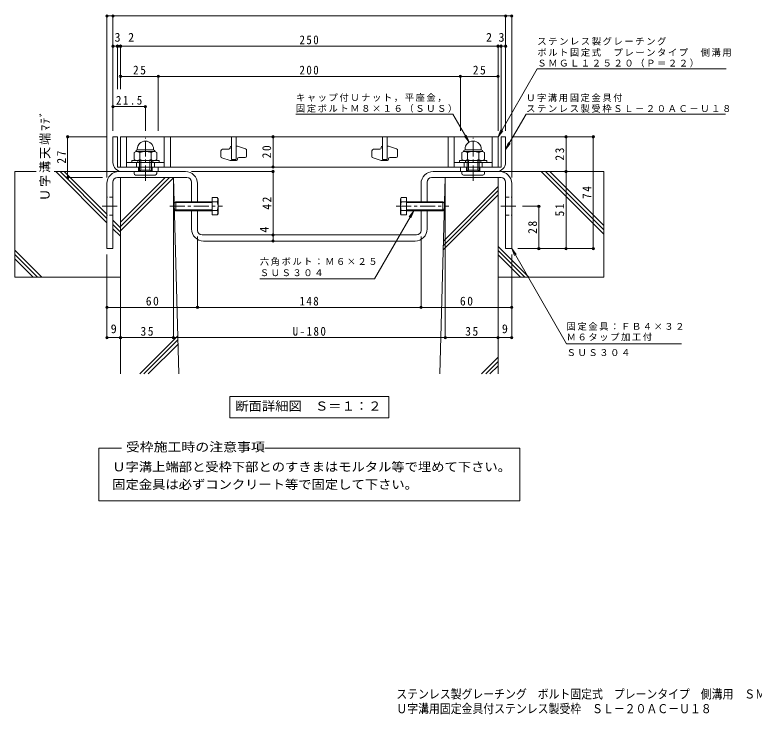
# Model space of a CAD drawing. Units: millimetres at full size. Extents: x -348 to 403, y -392 to 305.
# Drawn here: x -348.2 to 141.4, y -391.8 to 71.4 of the extents above; entities that cross this region are included whole.
import ezdxf
from ezdxf.enums import TextEntityAlignment as Align

# ---------------------------------------------------------------- set-up
doc = ezdxf.new("R2010")
doc.units = ezdxf.units.MM
doc.header["$LTSCALE"] = 2
doc.header["$PDMODE"] = 32
doc.header["$PDSIZE"] = 1.6
doc.linetypes.add('CHAIN1', pattern=[8, 5, -1, 1, -1])
doc.linetypes.add('DASHED1', pattern=[1.8, 1.2, -0.6])
for name, color, linetype, lineweight in [('D-1_躯体', 2, 'Continuous', 9), ('D-2_仕上', 3, 'Continuous', 9), ('D-4_文字', 7, 'Continuous', 9), ('D-5_建具', 7, 'Continuous', 9), ('D-6_間仕切', 6, 'Continuous', 9), ('D-8_ハッチ', 3, 'Continuous', 9), ('D-A_インテリア', 2, 'Continuous', 9), ('D-B_衛生陶器', 2, 'Continuous', 9)]:
    doc.layers.add(name, color=color, linetype=linetype, lineweight=lineweight)
doc.layers.add('F-0_F-0ﾚｲﾔ', color=2, linetype='Continuous')
doc.styles.add('ＭＳ ゴシック', font='')
doc.styles.get('ＭＳ ゴシック').set_extended_font_data('MS Gothic')

msp = doc.modelspace()

# ---------------------------------------------------------------- linework, layer by layer
at = {"layer": 'D-1_躯体'}
for p, q in [((-283.179, -9.422), (-283.179, -26.422)), ((-26.179, -29.222), (-26.179, -9.422)), ((-26.179, -9.422), (-23.179, -9.422)), ((-23.179, -9.422), (-23.179, -26.422)), ((-266.179, -32.422), (-266.179, -29.422)), ((-257.179, -32.422), (-257.179, -29.422)), ((-49.179, -32.422), (-49.179, -29.422)), ((-40.179, -32.422), (-40.179, -29.422))]:
    msp.add_line(p, q, dxfattribs=at)
for points in [[(-280.179, -29.222), (-280.179, -9.422), (-283.179, -9.422)], [(-277.179, -32.422), (-253.179, -32.422), (-253.179, -29.422), (-279.979, -29.422)], [(-29.179, -32.422), (-53.179, -32.422), (-53.179, -29.422), (-26.379, -29.422)]]:
    msp.add_lwpolyline(points, dxfattribs=at)
for centre, radius, start, end in [((-277.179, -26.422), 6, 180, 270), ((-279.979, -29.222), 0.2, 180, 270), ((-29.179, -26.422), 6, 270, 0), ((-26.379, -29.222), 0.2, 270, 0)]:
    msp.add_arc(centre, radius, start, end, dxfattribs=at)
at = {"layer": 'D-2_仕上'}
for p, q in [((-278.179, -29.422), (-278.179, -9.422)), ((-274.179, -29.422), (-274.179, -9.422)), ((-249.179, -29.422), (-249.179, -9.422)), ((-245.179, -29.422), (-245.179, -9.422)), ((-204.679, -24.422), (-204.679, -9.422)), ((-201.679, -9.422), (-201.679, -24.422)), ((-104.679, -24.422), (-104.679, -9.422)), ((-101.679, -9.422), (-101.679, -24.422)), ((-61.179, -9.422), (-61.179, -29.422)), ((-57.179, -9.422), (-57.179, -29.422)), ((-32.179, -9.422), (-32.179, -29.422)), ((-211.679, -22.451), (-211.679, -18.672)), ((-210.679, -17.672), (-206.479, -17.672)), ((-205.679, -16.872), (-205.679, -16.472)), ((-204.879, -15.672), (-204.679, -15.672)), ((-201.679, -15.672), (-200.679, -15.672)), ((-200.679, -15.672), (-195.363, -17.444)), ((-194.679, -18.392), (-194.679, -22.172)), ((-111.679, -22.451), (-111.679, -18.672)), ((-110.679, -17.672), (-106.479, -17.672)), ((-105.679, -16.872), (-105.679, -16.472)), ((-104.879, -15.672), (-104.679, -15.672)), ((-101.679, -15.672), (-100.679, -15.672)), ((-100.679, -15.672), (-95.363, -17.444)), ((-94.679, -18.392), (-94.679, -22.172)), ((-204.679, -24.422), (-201.679, -24.422)), ((-200.679, -23.972), (-200.679, -24.372)), ((-195.679, -23.172), (-199.879, -23.172)), ((-104.679, -24.422), (-101.679, -24.422)), ((-100.679, -23.972), (-100.679, -24.372)), ((-95.679, -23.172), (-99.879, -23.172)), ((-249.179, -26.422), (-274.179, -26.422)), ((-267.679, -29.422), (-267.679, -26.422)), ((-255.679, -29.422), (-255.679, -26.422)), ((-32.179, -26.422), (-57.179, -26.422)), ((-50.679, -29.422), (-50.679, -26.422)), ((-38.679, -29.422), (-38.679, -26.422)), ((-28.179, -29.422), (-278.179, -29.422))]:
    msp.add_line(p, q, dxfattribs=at)
for points in [[(-278.179, -9.422), (-28.179, -9.422), (-28.179, -29.422)], [(-201.479, -25.172), (-205.679, -25.172), (-210.995, -23.4)], [(-101.479, -25.172), (-105.679, -25.172), (-110.995, -23.4)]]:
    msp.add_lwpolyline(points, dxfattribs=at)
for centre, radius, start, end in [((-210.679, -18.672), 1, 90, 180), ((-206.479, -16.872), 0.8, 270, 0), ((-204.879, -16.472), 0.8, 90, 180), ((-195.679, -18.392), 1, 0, 71.56505), ((-110.679, -18.672), 1, 90, 180), ((-106.479, -16.872), 0.8, 270, 0), ((-104.879, -16.472), 0.8, 90, 180), ((-95.679, -18.392), 1, 0, 71.56505), ((-210.679, -22.451), 1, 180, 251.56505), ((-201.479, -24.372), 0.8, 270, 0), ((-199.879, -23.972), 0.8, 90, 180), ((-195.679, -22.172), 1, 270, 0), ((-110.679, -22.451), 1, 180, 251.56505), ((-101.479, -24.372), 0.8, 270, 0), ((-99.879, -23.972), 0.8, 90, 180), ((-95.679, -22.172), 1, 270, 0)]:
    msp.add_arc(centre, radius, start, end, dxfattribs=at)
at = {"layer": 'D-4_文字'}
for p, q in [((-287.179, 71.178), (-287.179, -36.422)), ((-287.179, 70.578), (-283.179, 70.578)), ((-283.179, 71.178), (-283.179, -5.422)), ((-283.179, 70.578), (-23.179, 70.578)), ((-23.179, 71.178), (-23.179, -5.422)), ((-23.179, 70.578), (-19.179, 70.578)), ((-19.179, 71.178), (-19.179, -36.422)), ((-283.179, 50.578), (-280.179, 50.578)), ((-280.179, 51.178), (-280.179, 22.013)), ((-280.179, 50.578), (-278.179, 50.578)), ((-278.179, 51.178), (-278.179, 22.013)), ((-278.179, 50.578), (-28.179, 50.578)), ((-28.179, 51.178), (-28.179, -5.422)), ((-28.179, 50.578), (-26.179, 50.578)), ((-26.179, 51.178), (-26.179, -5.422)), ((-26.179, 50.578), (-23.179, 50.578)), ((-278.179, 30.578), (-253.179, 30.578)), ((-253.179, 31.178), (-253.179, -5.422)), ((-253.179, 30.578), (-53.179, 30.578)), ((-53.179, 31.178), (-53.179, -5.422)), ((-53.179, 30.578), (-28.179, 30.578)), ((-283.179, 10.578), (-261.679, 10.578)), ((-261.679, 11.178), (-261.679, -5.422)), ((-313.779, -9.422), (-287.179, -9.422)), ((-313.179, -9.422), (-313.179, -36.422)), ((-177.179, -9.422), (-177.179, -29.422)), ((35.421, -9.422), (-19.179, -9.422)), ((16.821, -32.422), (16.821, -9.422)), ((34.821, -83.422), (34.821, -9.422)), ((-176.579, -32.422), (-231.179, -32.422)), ((-177.179, -32.422), (-177.179, -74.422)), ((16.821, -83.422), (16.821, -32.422)), ((-313.779, -36.422), (-290.107, -36.422)), ((-243.179, -143.022), (-243.179, -40.422)), ((-63.179, -143.022), (-63.179, -40.422)), ((-0.579, -55.422), (-11.928, -55.422)), ((-1.179, -83.422), (-1.179, -55.422)), ((-227.179, -123.023), (-227.179, -75.422)), ((-177.179, -74.422), (-177.179, -78.422)), ((-79.179, -123.023), (-79.179, -75.422)), ((-287.179, -143.022), (-287.179, -87.422)), ((-19.179, -143.022), (-19.179, -87.422)), ((35.421, -83.422), (-15.179, -83.422)), ((-287.179, -122.423), (-227.179, -122.423)), ((-227.179, -122.423), (-79.179, -122.423)), ((-79.179, -122.423), (-19.179, -122.423)), ((-287.179, -142.422), (-278.179, -142.422)), ((-278.179, -142.422), (-243.179, -142.422)), ((-243.179, -142.422), (-63.179, -142.422)), ((-63.179, -142.422), (-28.179, -142.422)), ((-28.179, -142.422), (-19.179, -142.422))]:
    msp.add_line(p, q, dxfattribs=at)
for p in [(-287.179, 70.578), (-283.179, 70.578), (-23.179, 70.578), (-19.179, 70.578), (-283.179, 50.578), (-280.179, 50.578), (-278.179, 50.578), (-28.179, 50.578), (-26.179, 50.578), (-23.179, 50.578), (-278.179, 30.578), (-253.179, 30.578), (-53.179, 30.578), (-28.179, 30.578), (-283.179, 10.578), (-261.679, 10.578), (-313.179, -9.422), (-177.179, -9.422), (16.821, -9.422), (34.821, -9.422), (-177.179, -29.422), (-177.179, -32.422), (16.821, -32.422), (-313.179, -36.422), (-1.179, -55.422), (-177.179, -74.422), (-177.179, -78.422), (-1.179, -83.422), (16.821, -83.422), (34.821, -83.422), (-287.179, -122.423), (-227.179, -122.423), (-79.179, -122.423), (-19.179, -122.423), (-287.179, -142.422), (-278.179, -142.422), (-243.179, -142.422), (-63.179, -142.422), (-28.179, -142.422), (-19.179, -142.422)]:
    msp.add_point(p, dxfattribs=at)
at = {"layer": 'D-5_建具'}
for p, q in [((-2.198, 35.578), (122.806, 35.578)), ((-162.073, 5.578), (-58.073, 5.578)), ((-58.073, 5.578), (-47.379, -12.945)), ((-9.611, 5.578), (-23.179, -17.922)), ((-9.611, 5.578), (122.393, 5.578)), ((-47.379, -12.945), (-50.423, -8.978)), ((-47.379, -12.945), (-49.292, -8.326)), ((-28.179, -9.422), (-25.135, -5.455)), ((-23.179, -17.922), (-21.266, -13.302)), ((-23.179, -17.922), (-20.135, -13.955)), ((-83.971, -58.422), (-109.951, -103.422)), ((-83.971, -58.422), (-87.014, -62.388)), ((-83.971, -58.422), (-85.884, -63.041)), ((-19.179, -83.422), (-17.266, -88.041)), ((-185.951, -103.422), (-109.951, -103.422)), ((93.194, -146.422), (17.194, -146.422)), ((-205.779, -181.487), (-100.579, -181.487)), ((-205.779, -181.487), (-205.779, -195.487)), ((-100.579, -181.487), (-100.579, -195.487)), ((-205.779, -195.487), (-100.579, -195.487)), ((-292.637, -215.61), (-277.421, -215.61)), ((-292.637, -250.532), (-292.637, -215.61)), ((-182.707, -215.61), (-13.721, -215.61)), ((-13.721, -215.61), (-13.721, -250.532)), ((-13.721, -250.532), (-292.637, -250.532))]:
    msp.add_line(p, q, dxfattribs=at)
for points in [[(-2.198, 35.578), (-28.179, -9.422), (-26.266, -4.802)], [(17.194, -146.422), (-19.179, -83.422), (-16.135, -87.388)]]:
    msp.add_lwpolyline(points, dxfattribs=at)
at = {"layer": 'D-6_間仕切'}
for p, q in [((-348.179, -32.422), (-348.179, -102.422)), ((-348.179, -32.422), (-334.048, -32.422)), ((-322.005, -32.422), (-280.179, -32.422)), ((-321.064, -32.422), (-287.179, -66.307)), ((-318.235, -32.422), (-287.179, -63.478)), ((-315.407, -32.422), (-287.179, -60.65)), ((41.821, -32.422), (-26.179, -32.422)), ((0.393, -32.422), (41.821, -73.85)), ((3.221, -32.422), (41.821, -71.022)), ((6.05, -32.422), (41.821, -68.193)), ((41.821, -32.422), (41.821, -102.422)), ((-278.179, -36.422), (-278.179, -166.422)), ((-278.179, -68.809), (-245.791, -36.422)), ((-278.179, -65.981), (-248.62, -36.422)), ((-278.179, -36.422), (-243.179, -36.422)), ((-278.179, -71.638), (-243.173, -36.632)), ((-239.568, -166.422), (-243.179, -36.422)), ((-66.79, -166.422), (-63.179, -36.422)), ((-63.179, -36.422), (-28.179, -36.422)), ((-28.179, -36.422), (-28.179, -166.422)), ((-64.346, -78.422), (-28.179, -42.255)), ((-64.507, -84.24), (-28.179, -47.912)), ((-64.426, -81.331), (-28.179, -45.083)), ((-283.179, -64.65), (-278.179, -69.65)), ((-283.179, -67.478), (-278.179, -72.478)), ((-283.179, -70.307), (-278.179, -75.307)), ((-28.179, -81.978), (-7.736, -102.422)), ((-348.179, -84.503), (-330.26, -102.422)), ((-348.179, -87.331), (-333.088, -102.422)), ((-28.179, -84.807), (-10.564, -102.422)), ((-28.179, -87.635), (-13.392, -102.422)), ((-348.179, -90.159), (-335.917, -102.422)), ((-348.179, -102.422), (-278.179, -102.422)), ((41.821, -102.422), (-28.179, -102.422)), ((-265.483, -166.422), (-240.268, -141.207)), ((-262.654, -166.422), (-240.192, -143.959)), ((-259.826, -166.422), (-240.115, -146.711)), ((-39.209, -166.422), (-28.179, -155.392)), ((-36.38, -166.422), (-28.179, -158.22)), ((-33.552, -166.422), (-28.179, -161.049))]:
    msp.add_line(p, q, dxfattribs=at)
at = {"layer": 'D-8_ハッチ'}
for p, q in [((-235.179, -32.422), (-279.179, -32.422)), ((-71.179, -32.422), (-27.179, -32.422)), ((-234.179, -36.422), (-280.179, -36.422)), ((-72.179, -36.422), (-26.179, -36.422)), ((-287.179, -40.422), (-287.179, -83.422)), ((-283.179, -39.422), (-283.179, -83.422)), ((-231.179, -52.422), (-231.179, -39.422)), ((-227.179, -52.422), (-227.179, -40.422)), ((-79.179, -52.422), (-79.179, -40.422)), ((-75.179, -52.422), (-75.179, -39.422)), ((-23.179, -39.422), (-23.179, -83.422)), ((-19.179, -40.422), (-19.179, -83.422)), ((-231.179, -70.422), (-231.179, -58.422)), ((-227.179, -71.422), (-227.179, -58.422)), ((-79.179, -71.422), (-79.179, -58.422)), ((-75.179, -70.422), (-75.179, -58.422)), ((-82.179, -74.422), (-224.179, -74.422)), ((-83.179, -78.422), (-223.179, -78.422)), ((-287.179, -83.422), (-283.179, -83.422)), ((-19.179, -83.422), (-23.179, -83.422))]:
    msp.add_line(p, q, dxfattribs=at)
at = {"layer": 'D-8_ハッチ', "linetype": 'DASHED1'}
for p, q in [((-283.179, -49.422), (-287.179, -49.422)), ((-23.179, -49.422), (-19.179, -49.422)), ((-283.179, -61.422), (-287.179, -61.422)), ((-23.179, -61.422), (-19.179, -61.422))]:
    msp.add_line(p, q, dxfattribs=at)
at = {"layer": 'D-8_ハッチ', "color": 7, "linetype": 'CHAIN1'}
for p, q in [((-290.43, -55.422), (-279.928, -55.422)), ((-26.43, -55.422), (-15.928, -55.422))]:
    msp.add_line(p, q, dxfattribs=at)
at = {"layer": 'D-8_ハッチ'}
for centre, radius, start, end in [((-279.179, -40.422), 8, 90, 180), ((-235.179, -40.422), 8, 0, 90), ((-71.179, -40.422), 8, 90, 180), ((-27.179, -40.422), 8, 0, 90), ((-280.179, -39.422), 3, 90, 180), ((-234.179, -39.422), 3, 0, 90), ((-72.179, -39.422), 3, 90, 180), ((-26.179, -39.422), 3, 0, 90), ((-223.179, -70.422), 8, 180, 270), ((-224.179, -71.422), 3, 180, 270), ((-83.179, -70.422), 8, 270, 0), ((-82.179, -71.422), 3, 270, 0)]:
    msp.add_arc(centre, radius, start, end, dxfattribs=at)
at = {"layer": 'D-A_インテリア'}
for p, q in [((-241.596, -52.422), (-242.596, -53.422)), ((-242.596, -53.422), (-242.596, -57.422)), ((-217.596, -53.022), (-242.196, -53.022)), ((-241.596, -52.422), (-241.596, -58.422)), ((-217.596, -52.422), (-241.596, -52.422)), ((-217.596, -49.648), (-214.1, -49.648)), ((-217.596, -49.648), (-217.596, -61.195)), ((-217.596, -52.535), (-214.1, -52.535)), ((-214.1, -49.648), (-213.596, -50.522)), ((-213.596, -50.522), (-213.596, -60.322)), ((-92.258, -49.648), (-92.762, -50.522)), ((-92.762, -50.522), (-92.762, -60.322)), ((-88.762, -49.648), (-92.258, -49.648)), ((-88.762, -52.535), (-92.258, -52.535)), ((-88.762, -49.648), (-88.762, -61.195)), ((-88.762, -52.422), (-64.762, -52.422)), ((-88.762, -53.022), (-64.162, -53.022)), ((-64.762, -52.422), (-63.762, -53.422)), ((-64.762, -52.422), (-64.762, -58.422)), ((-63.762, -53.422), (-63.762, -57.422)), ((-241.596, -58.422), (-242.596, -57.422)), ((-217.596, -57.822), (-242.196, -57.822)), ((-217.596, -58.422), (-241.596, -58.422)), ((-217.596, -58.308), (-214.1, -58.308)), ((-88.762, -58.308), (-92.258, -58.308)), ((-88.762, -57.822), (-64.162, -57.822)), ((-88.762, -58.422), (-64.762, -58.422)), ((-64.762, -58.422), (-63.762, -57.422)), ((-217.596, -61.195), (-214.1, -61.195)), ((-214.1, -61.195), (-213.596, -60.322)), ((-92.258, -61.195), (-92.762, -60.322)), ((-88.762, -61.195), (-92.258, -61.195))]:
    msp.add_line(p, q, dxfattribs=at)
at = {"layer": 'D-A_インテリア', "color": 7, "linetype": 'CHAIN1'}
for p, q in [((-245.596, -55.422), (-210.596, -55.422)), ((-95.762, -55.422), (-60.762, -55.422))]:
    msp.add_line(p, q, dxfattribs=at)
at = {"layer": 'D-A_インテリア'}
for centre, radius, start, end in [((-216.6, -51.092), 2.887, 330.00001, 29.99999), ((-222.11, -55.422), 8.514, 340.18087, 19.81913), ((-84.248, -55.422), 8.514, 160.18087, 199.81913), ((-89.758, -51.092), 2.887, 150.00001, 209.99999), ((-216.6, -59.752), 2.887, 330.00001, 29.99999), ((-89.758, -59.752), 2.887, 150.00001, 209.99999)]:
    msp.add_arc(centre, radius, start, end, dxfattribs=at)
at = {"layer": 'D-B_衛生陶器', "color": 7, "linetype": 'CHAIN1'}
for p, q in [((-261.679, -38.504), (-261.679, -10.096)), ((-44.679, -38.504), (-44.679, -10.096))]:
    msp.add_line(p, q, dxfattribs=at)
at = {"layer": 'D-B_衛生陶器'}
for p, q in [((-267.881, -19.122), (-269.185, -19.874)), ((-268.079, -19.122), (-268.079, -19.236)), ((-255.477, -19.122), (-267.881, -19.122)), ((-267.079, -18.122), (-267.079, -17.622)), ((-256.279, -18.122), (-267.079, -18.122)), ((-256.279, -18.122), (-256.279, -17.622)), ((-255.477, -19.122), (-254.173, -19.874)), ((-255.279, -19.122), (-255.279, -19.236)), ((-50.881, -19.122), (-52.185, -19.874)), ((-51.079, -19.122), (-51.079, -19.236)), ((-38.477, -19.122), (-50.881, -19.122)), ((-50.079, -18.122), (-50.079, -17.622)), ((-39.279, -18.122), (-50.079, -18.122)), ((-39.279, -18.122), (-39.279, -17.622)), ((-38.477, -19.122), (-37.173, -19.874)), ((-38.279, -19.122), (-38.279, -19.236)), ((-269.185, -19.874), (-269.185, -24.469)), ((-267.881, -25.222), (-269.185, -24.469)), ((-265.432, -19.874), (-265.432, -24.469)), ((-257.926, -19.874), (-257.926, -24.469)), ((-255.477, -25.222), (-254.173, -24.469)), ((-254.173, -19.874), (-254.173, -24.469)), ((-52.185, -19.874), (-52.185, -24.469)), ((-50.881, -25.222), (-52.185, -24.469)), ((-48.432, -19.874), (-48.432, -24.469)), ((-40.926, -19.874), (-40.926, -24.469)), ((-38.477, -25.222), (-37.173, -24.469)), ((-37.173, -19.874), (-37.173, -24.469)), ((-270.679, -25.222), (-252.679, -25.222)), ((-266.679, -25.222), (-266.679, -26.422)), ((-265.679, -32.422), (-265.679, -25.222)), ((-264.679, -31.422), (-264.679, -25.222)), ((-258.679, -31.422), (-258.679, -25.222)), ((-257.679, -32.422), (-257.679, -25.222)), ((-256.679, -25.222), (-256.679, -26.422)), ((-53.679, -25.222), (-35.679, -25.222)), ((-49.679, -25.222), (-49.679, -26.422)), ((-48.679, -32.422), (-48.679, -25.222)), ((-47.679, -31.422), (-47.679, -25.222)), ((-41.679, -31.422), (-41.679, -25.222)), ((-40.679, -32.422), (-40.679, -25.222)), ((-39.679, -25.222), (-39.679, -26.422)), ((-269.179, -33.722), (-269.179, -32.422)), ((-265.679, -32.422), (-264.679, -31.422)), ((-264.679, -31.422), (-258.679, -31.422)), ((-257.679, -32.422), (-258.679, -31.422)), ((-254.179, -33.722), (-254.179, -32.422)), ((-52.179, -33.722), (-52.179, -32.422)), ((-48.679, -32.422), (-47.679, -31.422)), ((-47.679, -31.422), (-41.679, -31.422)), ((-40.679, -32.422), (-41.679, -31.422)), ((-37.179, -33.722), (-37.179, -32.422)), ((-268.179, -34.722), (-255.179, -34.722)), ((-51.179, -34.722), (-38.179, -34.722))]:
    msp.add_line(p, q, dxfattribs=at)
for points in [[(-252.679, -25.222), (-252.679, -26.422), (-270.679, -26.422), (-270.679, -25.222)], [(-35.679, -25.222), (-35.679, -26.422), (-53.679, -26.422), (-53.679, -25.222)]]:
    msp.add_lwpolyline(points, dxfattribs=at)
for centre, radius, start, end in [((-261.679, -17.622), 5.4, 0, 180), ((-44.679, -17.622), 5.4, 0, 180), ((-267.079, -19.122), 1, 90, 180), ((-267.881, -23.485), 4.363, 55.84651, 90.00017), ((-261.679, -28.856), 9.734, 67.32404, 112.67596), ((-255.477, -23.485), 4.363, 89.99983, 124.15349), ((-256.279, -19.122), 1, 0, 90), ((-50.079, -19.122), 1, 90, 180), ((-50.881, -23.485), 4.363, 55.84651, 90.00017), ((-44.679, -28.856), 9.734, 67.32404, 112.67596), ((-38.477, -23.485), 4.363, 89.99983, 124.15349), ((-39.279, -19.122), 1, 0, 90), ((-267.881, -20.859), 4.363, 269.99983, 304.15349), ((-261.679, -15.487), 9.734, 247.32404, 292.67596), ((-255.477, -20.859), 4.363, 235.84651, 270.00017), ((-50.881, -20.859), 4.363, 269.99983, 304.15349), ((-44.679, -15.487), 9.734, 247.32404, 292.67596), ((-38.477, -20.859), 4.363, 235.84651, 270.00017), ((-268.179, -33.722), 1, 180, 270), ((-255.179, -33.722), 1, 270, 0), ((-51.179, -33.722), 1, 180, 270), ((-38.179, -33.722), 1, 270, 0)]:
    msp.add_arc(centre, radius, start, end, dxfattribs=at)

# ---------------------------------------------------------------- texts
at = {"layer": 'D-4_文字', "color": 2, "style": 'ＭＳ ゴシック'}
for s, p in [('3', (-282.159, 51.778)), ('2', (-273.146, 51.778)), ('2', (-36.177, 51.778)), ('3', (-27.944, 51.778)), ('9', (-284.679, -141.222)), ('9', (-25.679, -141.222))]:
    msp.add_text(s, height=5.865, dxfattribs=at).set_placement(p, align=Align.BOTTOM_LEFT)
msp.add_text('4', height=5.865, rotation=90, dxfattribs=at).set_placement((-178.379, -72.879), align=Align.BOTTOM_LEFT)
at = {"layer": 'D-4_文字', "color": 2, "char_height": 5.865, "attachment_point": 7, "style": 'ＭＳ ゴシック'}
for s, insert in [('\\T1.27;\\W0.9;250', (-159.679, 51.778)), ('\\T1.27;\\W0.95;25', (-269.929, 31.778)), ('\\T1.27;\\W0.9;200', (-159.679, 31.778)), ('\\T1.27;\\W0.95;25', (-44.929, 31.778)), ('\\T1.28;\\W0.9;21.5', (-281.179, 11.778)), ('\\T1.27;\\W0.95;60', (-261.429, -121.223)), ('\\T1.27;\\W0.9;148', (-159.679, -121.223)), ('\\T1.27;\\W0.95;60', (-53.429, -121.223)), ('\\T1.27;\\W0.95;35', (-264.929, -141.222)), ('\\T1.28;\\W0.9;U-180', (-164.179, -141.222)), ('\\T1.27;\\W0.95;35', (-49.929, -141.222))]:
    msp.add_mtext(s, dxfattribs=dict(at, insert=insert))
at = {"layer": 'D-4_文字', "color": 2, "char_height": 5.865, "attachment_point": 7, "rotation": 90, "style": 'ＭＳ ゴシック'}
for s, insert in [('\\T1.16;Ｕ字溝天端ﾏﾃﾞ', (-324.503, -51.922)), ('\\T1.27;\\W0.95;27', (-314.379, -27.172)), ('\\T1.27;\\W0.95;20', (-178.379, -23.672)), ('\\T1.27;\\W0.95;23', (15.621, -25.172)), ('\\T1.27;\\W0.95;74', (33.621, -50.672)), ('\\T1.27;\\W0.95;42', (-178.379, -57.672)), ('\\T1.27;\\W0.95;51', (15.621, -62.172)), ('\\T1.27;\\W0.95;28', (-2.379, -73.672))]:
    msp.add_mtext(s, dxfattribs=dict(at, insert=insert))
at = {"layer": 'D-5_建具', "color": 2, "style": 'ＭＳ ゴシック'}
for s, width, p in [('断面詳細図\u3000Ｓ＝１：２', 1.1, (-202.179, -192.487)), ('受枠施工時の注意事項', 1.15, (-274.643, -219.579)), ('Ｕ字溝上端部と受枠下部とのすきまはモルタル等で埋めて下さい。', 1.1, (-283.643, -232.72)), ('固定金具は必ずコンクリート等で固定して下さい。', 1.1, (-283.643, -244.38))]:
    msp.add_text(s, height=5.865, dxfattribs=dict(at, width=width)).set_placement(p, align=Align.BOTTOM_LEFT)
at = {"layer": 'D-5_建具', "char_height": 4.399, "attachment_point": 7, "style": 'ＭＳ ゴシック'}
for s, insert in [('\\T1.17;ステンレス製グレーチング', (-2.194, 51.077)), ('\\T1.17;ボルト固定式\u3000プレーンタイプ\u3000側溝用', (-2.194, 43.68)), ('\\T1.17;ＳＭＧＬ１２５２０（Ｐ＝２２）', (-2.194, 36.53)), ('\\T1.17;キャップ付Ｕナット，平座金，', (-162.073, 13.68)), ('\\T1.17;Ｕ字溝用固定金具付', (-9.607, 13.68)), ('\\T1.17;固定ボルトＭ８×１６（ＳＵＳ）', (-162.073, 6.53)), ('\\T1.17;ステンレス製受枠ＳＬ－２０ＡＣ－Ｕ１８', (-9.607, 6.53)), ('\\T1.17;六角ボルト：Ｍ６×２５', (-185.951, -94.755)), ('\\T1.17;ＳＵＳ３０４', (-185.951, -101.755)), ('\\T1.17;固定金具：ＦＢ４×３２', (17.194, -137.755)), ('\\T1.17;Ｍ６タップ加工付', (17.194, -144.755)), ('\\T1.17;ＳＵＳ３０４', (17.194, -154.642))]:
    msp.add_mtext(s, dxfattribs=dict(at, insert=insert))
at = {"layer": 'F-0_F-0ﾚｲﾔ', "style": 'ＭＳ ゴシック', "width": 0.9}
for s, p in [('ステンレス製グレーチング\u3000ボルト固定式\u3000プレーンタイプ\u3000側溝用\u3000ＳＭＧＬ\u3000１２５２０（Ｐ＝２２）', (-95.565, -383.172)), ('Ｕ字溝用固定金具付ステンレス製受枠\u3000ＳＬ－２０ＡＣ－Ｕ１８', (-95.565, -392.863))]:
    msp.add_text(s, height=5.865, dxfattribs=at).set_placement(p, align=Align.BOTTOM_LEFT)

doc.saveas('drawing.dxf')
